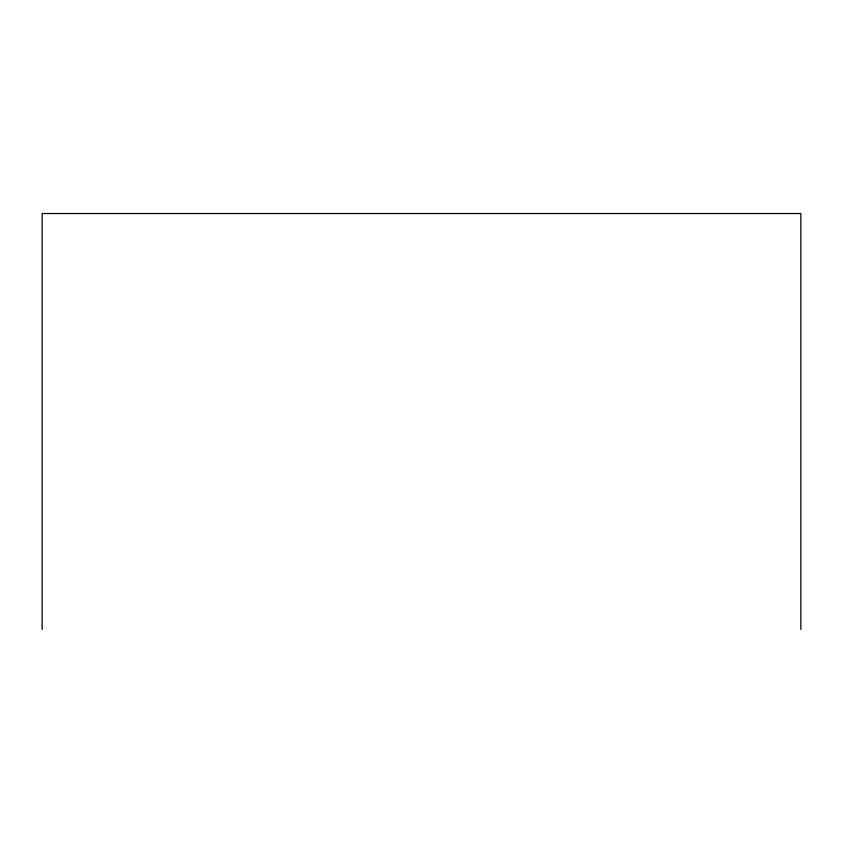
<?xml version="1.0" encoding="UTF-8"?>
<svg xmlns="http://www.w3.org/2000/svg" width="843" height="843" viewBox="0 0 843 843"><rect width="100%" height="100%" fill="white"/><g stroke="black" fill="none" stroke-linecap="round" stroke-linejoin="round"><path stroke-width="1.26" d="M800.85 629.468L800.85 213.532L42.15 213.532L42.15 629.468"/></g></svg>
